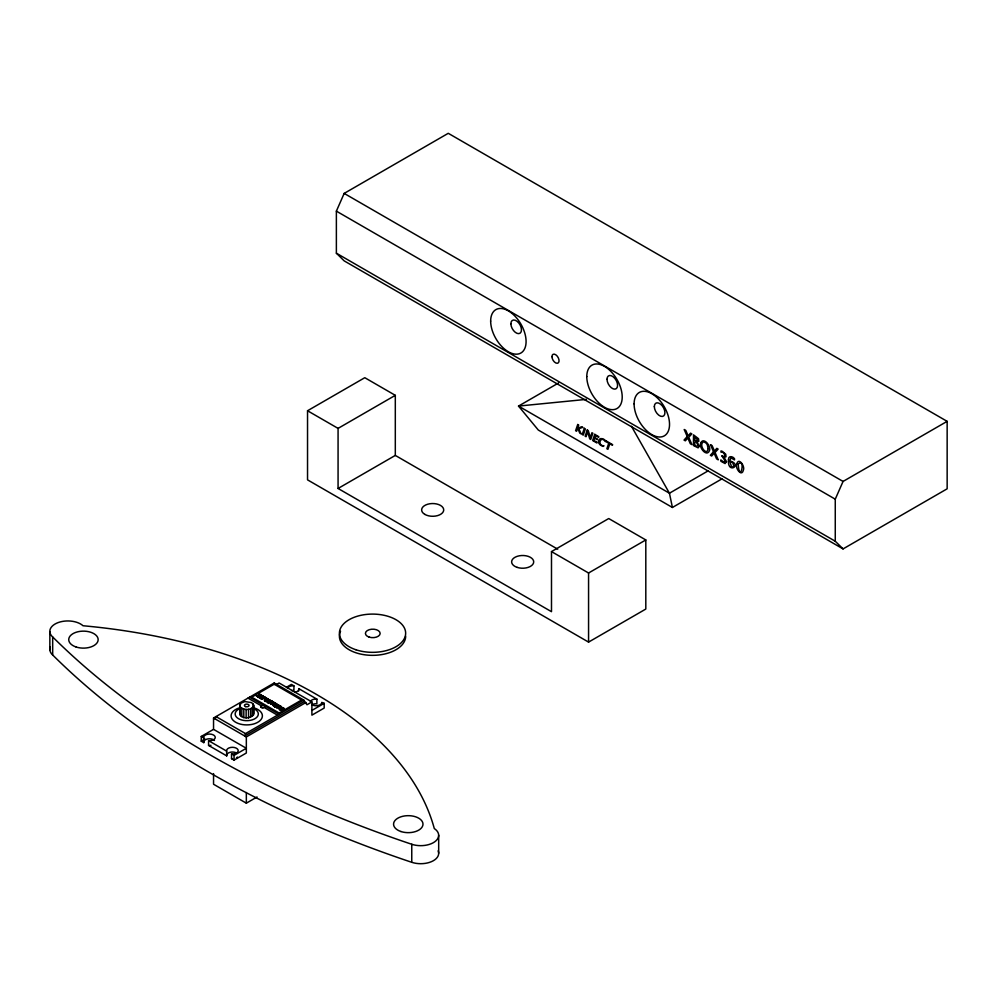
<?xml version="1.0" encoding="UTF-8"?>
<svg xmlns="http://www.w3.org/2000/svg" width="997" height="997" viewBox="0 0 997 997"><rect width="100%" height="100%" fill="white"/><g stroke="black" fill="none" stroke-linecap="round" stroke-linejoin="round"><path stroke-width="1.5" d="M259.444 695.183C259.033 692.741 261.55 695.021 259.743 696.093C262.71 694.423 263.358 697.9 263.993 696.604M270.112 700.741L266.436 698.012L265.401 698.772L266.037 697.788L265.077 697.227L262.822 697.314C260.092 700.093 266.76 697.065 262.099 698.324M271.957 702.76L274.25 703.072L271.857 702.524C269.14 705.315 275.795 702.287 271.134 703.546M278.412 706.499L280.705 706.798L278.313 706.25C275.596 709.041 282.251 706.013 277.59 707.272M261.688 695.432L263.993 696.978M239.816 705.814L241.05 703.159L244.938 701.576L251.655 702.623L253.674 705.103L253.462 715.011L248.54 717.852L243.804 717.616L240.439 715.672L239.816 705.814L240.439 715.672M239.816 714.326L240.028 704.418M253.462 715.011L253.674 705.103M273.153 705.427C281.229 699.844 265.339 707.072 271.732 701.165M258.123 697.14L259.12 695.756C255.058 695.432 257.014 697.19 259.07 695.918C257.351 697.564 260.217 698.847 259.694 695.869L262.822 696.068L261.301 699.059L266.037 698.162L264.118 698.236L262.921 697.551L263.295 696.666M261.226 699.009L262.685 696.317L259.694 696.242L259.357 697.239M275.297 703.919C265.065 706.35 276.83 697.75 268.554 703.072M278.213 705.864L278.138 704.767L276.717 707.957L281.54 707.11L280.568 706.175L281.54 707.11M275.496 704.904L275.82 705.465L275.895 703.471L274.113 702.449L274.063 703.234M275.496 705.278L275.895 703.471M275.758 705.053L275.122 705.278L275.247 703.807M259.532 694.847L259.419 693.962L259.12 696.13L256.416 696.155M215.19 718.949L216.013 716.581L245.511 733.605L303.699 700.019L306.976 704.754L311.899 701.913L311.899 715.161L324.187 708.057L324.187 703.334L321.794 702.387A5.795 3.34 0 0 1 318.217 705.477A5.795 3.34 0 0 1 311.899 704.754A5.795 3.34 0 0 1 315.999 703.77L316.872 703.832L316.872 699.109L298.726 688.628L298.726 690.996M245.511 733.605L244.689 735.973L304.359 701.527M259.694 696.242L260.74 694.722M336.375 211.14L344.177 193.406L448.264 133.311L947.15 421.345L947.15 488.817L843.063 548.911L344.177 260.878L336.375 253.201L336.375 211.14L835.262 499.173L835.262 541.234L843.063 548.911M835.262 499.173L843.063 481.439L947.15 421.345M274.998 704.68C270.349 704.007 277.914 709.166 273.178 705.253M281.104 709.415C277.602 711.733 280.169 705.278 281.304 708.73C278.013 708.605 281.54 711.21 283.322 708.144C285.316 708.356 281.715 708.157 282.799 707.558M279.197 708.879L281.64 708.605M262.099 698.698L262.822 697.314M268.891 700.305L268.181 699.981L269.277 699.657L273.028 701.813L271.134 703.919M275.022 706.798L277.154 704.829L278.138 705.141M277.939 705.128L274.898 706.699M265.626 700.741L265.75 701.539C262.872 698.81 266.199 702.86 265.85 700.604C268.043 697.925 270.573 701.115 266.436 698.386L265.339 698.723M265.551 701.215L268.629 699.744M268.43 702.96L268.692 702.237M240.439 707.16C243.879 710.363 250.559 710.412 253.462 706.499M268.181 700.355L269.277 700.031L273.028 702.187L272.218 702.025M275.122 705.278C272.156 705.004 275.122 707.957 276.717 704.954L276.73 704.056L279.484 705.552L278.313 706.624L279.372 707.234M264.442 700.692L267.607 698.947L264.442 700.318M267.545 699.483L266.062 698.673M274.187 703.184L274.113 702.449M280.643 706.91L280.568 706.175L280.518 706.96M276.73 704.43L279.484 705.913L278.786 705.614M395.31 395.335L338.07 428.386L338.07 488.468L551.491 611.684L551.491 551.59L608.731 518.54L645.807 539.95L645.807 609.055L588.566 642.105L307.537 479.856L307.537 410.752L364.79 377.701L395.31 395.335L395.31 455.417L557.722 549.185M338.07 488.468L395.31 455.417M558.557 382.973L518.515 406.078L538.305 430.043L672.414 507.473L721.928 478.884M305.992 702.474L246.334 736.92L246.334 753.009L234.046 760.113L231.528 758.655L231.528 753.919L234.046 755.377L246.334 748.273L213.545 729.355L213.545 718.002L274.2 682.982L303.699 700.019M259.332 694.386L260.653 695.146M276.655 684.403L279.11 682.982L311.899 701.913M258.211 696.716L259.631 697.539M261.301 698.685L266.037 697.788M231.528 753.919L232.401 753.994A5.795 3.34 0 0 0 238.196 750.641A5.795 3.34 0 0 0 232.401 747.301A5.795 3.34 0 0 0 226.606 750.641L226.718 755.888L208.572 745.407L208.572 740.671L209.457 740.746A5.795 3.34 0 0 0 215.252 737.394A5.795 3.34 0 0 0 209.457 734.054A5.795 3.34 0 0 0 203.662 737.394L203.774 742.64L201.257 741.182L201.257 736.447L213.545 729.355M286.488 687.245L291.411 684.403L293.928 685.861L293.928 690.585L293.043 690.522A5.795 3.34 0 0 0 291.548 690.634M268.392 702.486C267.582 703.683 266.648 701.178 270.237 700.841M267.196 702.374L271.807 701.115M263.22 705.029L261.575 705.976A1.62 0.935 0 0 0 261.575 707.309A1.62 0.935 0 0 0 263.869 707.309L265.514 706.362M201.257 741.182L204.946 739.051M268.592 702.81L267.196 702M276.73 704.056C277.577 706.561 270.972 704.742 275.683 705.178M281.453 706.786L276.717 707.583M279.21 708.705L280.356 709.341L282.762 707.808L284.083 708.58M281.004 709.976L283.995 708.618M708.132 470.871L669.436 493.216L518.515 406.078L586.423 399.373M311.899 710.425L324.187 703.334M551.491 551.59L588.566 573.001L645.807 539.95M213.545 773.597L213.545 784.24L246.334 803.171L257.039 796.989M265.339 698.349L267.046 698.972M269.888 700.604L268.181 699.981M259.743 695.719L261.688 695.806M259.07 696.292L256.416 695.781M293.928 685.861L293.043 685.786A5.795 3.34 0 0 0 287.448 688.266M316.872 699.109L315.999 699.034A5.795 3.34 0 0 0 310.391 701.514M208.572 745.407L209.457 745.469A5.795 3.34 0 0 0 210.953 745.357M231.528 758.655L232.401 758.717M281.765 708.904L279.783 708.668L281.092 709.926M344.177 193.406L843.063 481.439M336.375 253.201L835.262 541.234M307.537 410.752L338.07 428.386M275.895 703.845L274.025 702.499M262.822 697.676L263.869 698.286M271.857 702.897L272.916 703.508M249.611 697.177L279.11 714.213M247.966 698.124L261.251 705.789A2.081 1.209 0 0 0 261.251 707.496A2.081 1.209 0 0 0 264.205 707.496L277.478 715.161M213.545 718.002L246.334 736.92M201.257 736.447L203.774 737.905M208.572 740.671L226.718 751.152M267.607 698.947L267.395 699.57M259.631 697.912L259.332 697.028M265.152 697.402L265.327 698.137M631.425 426.255L669.436 493.216L672.414 507.473M253.674 713.628L253.051 703.757M274.2 682.982L274.848 684.503M298.726 688.628L298.838 689.139A5.795 3.34 0 0 1 294.551 692.367M226.718 755.888L226.606 755.377A5.795 3.34 0 0 1 230.182 752.286A5.795 3.34 0 0 1 236.501 753.009M203.774 742.64L203.662 742.129A5.795 3.34 0 0 1 207.949 738.902A5.795 3.34 0 0 1 214.467 740.459M588.566 573.001L588.566 642.105M438.68 835.199L438.68 853.233M411.761 844.272A17.921 10.344 0 0 0 434.567 841.917A17.921 10.344 0 0 0 434.293 828.544A421.532 243.368 0 0 0 83.013 625.742A18.008 10.394 0 0 0 58.125 622.589A18.008 10.394 0 0 0 52.679 636.958A989.884 571.505 0 0 0 411.761 844.272L411.761 862.305A17.921 10.344 0 0 0 431.539 861.62A17.921 10.344 0 0 0 438.132 850.827M280.618 707.945L280.543 708.618M280.369 707.92L280.381 708.655M280.132 707.932L280.07 708.78M279.92 707.97L279.87 709.702M278.263 704.842L278.337 705.639M275.172 703.209L275.247 704.181M274.948 706.125L275.06 706.923M274.536 704.555L274.698 705.203M274.325 704.53L274.312 705.228M274.125 704.53L274.15 705.278M273.938 704.543L273.988 705.353M273.764 704.58L273.863 706.026M273.24 704.867L273.178 705.627M271.857 701.277L271.882 701.913M269.277 699.657L269.128 700.318M266.436 698.012L266.498 698.71M265.626 697.738L265.763 698.698M265.077 697.227L265.028 698.012M262.685 695.844L262.847 696.704M261.6 695.221L261.513 695.956M260.18 694.697L260.018 695.333M259.407 696.729L259.544 697.962M257.5 696.778L257.388 696.591M252.44 707.758L252.44 716.282M250.733 708.742L250.733 717.267M248.54 709.341L248.54 717.852M246.334 792.528L246.334 803.171M246.134 709.453L246.134 717.977M243.804 709.091L243.804 717.616M241.822 708.294L241.822 716.818M234.046 755.377L234.046 760.113M52.679 636.958L52.679 654.992A989.884 571.505 0 0 0 411.761 862.305M49.85 631.824L49.85 649.857M52.679 654.992A18.008 10.394 0 0 1 50.249 647.153M405.654 636.223A33.113 19.117 0 0 1 368.205 655.179A33.113 19.117 0 0 1 340.538 631.275M252.54 708.182A11.59 6.692 0 0 1 255.618 718.276A11.59 6.692 0 0 1 237.859 718.276A11.59 6.692 0 0 1 240.95 708.182M237.423 757.047A5.795 3.34 0 0 1 236.501 757.745M254.571 708.044A15.64 9.035 0 0 1 258.734 721.678A15.64 9.035 0 0 1 234.756 721.678A15.64 9.035 0 0 1 238.919 708.044M736.758 463.979C734.826 467.942 741.668 477.476 743.376 470.198C745.295 466.247 738.478 456.713 736.758 463.979M708.119 448.613C707.334 456.638 698.723 446.02 702.835 442.307A3.652 2.106 60 0 1 704.393 442.107L705.751 442.88A3.664 2.119 60 0 1 707.309 444.886L708.119 448.613M728.495 459.343C726.913 475.27 743.426 464.627 729.829 460.988L730.789 457.81L734.515 459.916L734.515 458.682C732.932 456.29 728.383 455.38 728.495 459.343M598.549 441.11L598.848 443.279L600.418 445.136L603.098 446.432L603.983 445.796C596.767 446.108 600.555 434.617 605.403 441.609L605.678 440.786C603.92 438.53 598.973 437.01 598.549 441.11M700.654 443.129C698.797 447.715 706.848 457.436 709.49 450.644C711.36 446.07 703.321 436.35 700.654 443.129M738.191 464.029C739.6 485.227 746.242 457.187 738.191 464.029M726.477 461.623L725.081 463.568L720.868 461.262L720.868 459.941L723.872 462.122L725.106 460.851L721.753 455.716C726.427 459.168 724.931 451.217 720.993 452.152L720.993 450.906L722.115 451.23L725.741 454.183L726.028 456.738L724.146 457.461L726.477 461.623M699.358 446.257L698.137 447.84L693.501 445.547L693.501 434.866L698.536 438.717L698.847 441.21L697.003 442.007L699.358 446.257M697.912 445.285C693.264 449.946 694.099 434.979 697.912 445.285M733.717 465.537L733.231 467.02L731.474 466.621L730.028 462.085L731.113 461.586L732.645 462.483L733.717 465.537M697.576 439.926L696.978 441.048L694.847 440.338L694.847 436.786L697.576 439.926M577.724 424.51L575.605 430.692L576.578 431.252L578.696 425.071L577.724 424.51M584.329 428.324L582.223 434.505L583.257 435.103L585.364 428.922L584.329 428.324M587.258 430.006L585.139 436.188L586.037 436.711L587.669 431.938L589.726 438.842L590.735 439.428L592.854 433.246L591.956 432.723L590.324 437.496L588.267 430.604L587.258 430.006M594.735 434.331L592.629 440.512L596.929 443.004L597.153 442.344L593.888 440.462L594.661 438.219L597.215 439.689L597.44 439.054L594.873 437.571L595.558 435.589L598.611 437.347L598.836 436.698L594.735 434.331M606.388 441.06L606.164 441.708L608.756 443.216L606.874 448.737L607.908 449.335L609.803 443.815L612.395 445.31L612.619 444.65L606.388 441.06M687.22 436.561L684.029 440.076L685.325 440.824L687.855 438.057L690.298 443.69L691.906 444.625L688.753 437.284L691.831 433.907L690.547 433.159L688.117 435.789L685.799 430.43L684.191 429.495L687.22 436.561M713.528 451.753L710.338 455.268L711.634 456.015L714.164 453.236L716.606 458.882L718.214 459.816L715.061 452.476L718.139 449.099L716.855 448.351L714.425 450.98L712.107 445.622L710.5 444.687L713.528 451.753M274.2 684.216L251.743 697.177L279.11 712.98L301.568 700.019L274.2 684.216M582.709 427.377L578.821 428.673L581.101 433.857L579.78 433.097L577.662 428.112L581.662 426.778L582.709 427.377M76.084 646.991A14.718 8.499 0 0 0 98.155 639.638A14.718 8.499 0 0 0 76.084 632.272A14.718 8.499 0 0 0 76.084 646.991M400.919 831.523A14.718 8.499 0 0 0 422.99 824.17A14.718 8.499 0 0 0 400.919 816.805A14.718 8.499 0 0 0 400.919 831.523M517.144 567.38A11.042 6.368 0 0 0 533.707 561.859A11.042 6.368 0 0 0 517.144 556.351A11.042 6.368 0 0 0 517.144 567.38M424.872 514.415A11.042 6.368 0 0 0 443.341 511.561A11.042 6.368 0 0 0 429.819 503.759A11.042 6.368 0 0 0 424.872 514.415M355.966 649.77A33.113 19.117 0 0 0 405.654 633.22A33.113 19.117 0 0 0 355.966 616.657A33.113 19.117 0 0 0 355.966 649.77M369.102 637.095A7.365 4.25 0 0 0 380.144 633.407A7.365 4.25 0 0 0 369.102 629.73A7.365 4.25 0 0 0 369.102 637.095M245.586 706.611A2.318 1.333 0 0 0 249.063 705.452A2.318 1.333 0 0 0 245.586 704.293A2.318 1.333 0 0 0 245.586 706.611M634.104 403.91A25.05 14.469 60 0 0 660.675 436.973A25.05 14.469 60 0 0 660.675 401.542A25.05 14.469 60 0 0 634.104 403.91M586.784 376.592A25.05 14.469 60 0 0 613.354 409.642A25.05 14.469 60 0 0 613.354 374.211A25.05 14.469 60 0 0 586.784 376.592M551.964 356.664A5.022 2.891 60 0 0 557.286 363.282A5.022 2.891 60 0 0 557.286 356.191A5.022 2.891 60 0 0 551.964 356.664M490.661 321.096A25.05 14.469 60 0 0 517.231 354.147A25.05 14.469 60 0 0 517.231 318.716A25.05 14.469 60 0 0 490.661 321.096M607.011 379.259A7.49 4.324 60 0 0 614.95 389.129A7.49 4.324 60 0 0 614.95 378.548A7.49 4.324 60 0 0 607.011 379.259M654.331 406.577A7.49 4.324 60 0 0 662.27 416.459A7.49 4.324 60 0 0 662.27 405.866A7.49 4.324 60 0 0 654.331 406.577M510.888 323.763A7.49 4.324 60 0 0 518.826 333.634A7.49 4.324 60 0 0 518.826 323.053A7.49 4.324 60 0 0 510.888 323.763"/></g></svg>
